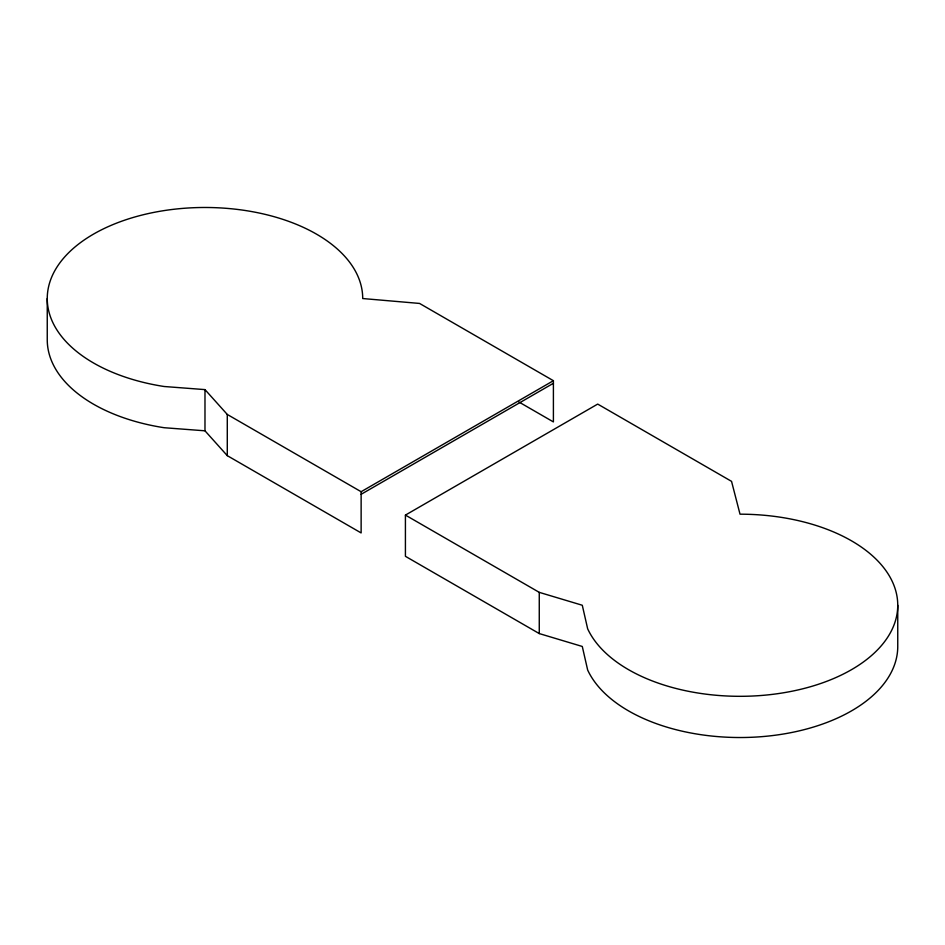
<?xml version="1.0" encoding="UTF-8"?>
<svg xmlns="http://www.w3.org/2000/svg" width="945" height="945" viewBox="0 0 945 945"><rect width="100%" height="100%" fill="white"/><g stroke="black" fill="none" stroke-linecap="round" stroke-linejoin="round"><path stroke-width="1.42" d="M553.404 380.705L419.568 303.439L362.715 298.537A157.732 91.063 0 0 0 218.732 207.829A157.732 91.063 0 0 0 49.648 282.732A157.732 91.063 0 0 0 164.158 386.505L204.982 389.612L227.284 414.453L361.132 491.719L553.404 380.705L553.404 421.919L518.994 402.05M361.132 494.294L553.404 383.28M405.417 515.096L597.701 404.082L731.548 481.359L740.018 514.186A157.732 91.063 0 0 1 897.148 597.311A157.732 91.063 0 0 1 767.411 694.929A157.732 91.063 0 0 1 587.66 628.815L582.285 605.249L539.264 592.361L405.417 515.096L405.417 556.31L539.264 633.575L582.285 646.463L587.66 670.029A157.732 91.063 0 0 0 760.607 736.746A157.732 91.063 0 0 0 897.75 646.463L897.75 605.249M361.132 491.719L361.132 532.933L227.284 455.655L204.982 430.814L164.158 427.719A157.732 91.063 0 0 1 47.25 339.751L47.25 298.537M539.264 592.361L539.264 633.575M227.284 414.453L227.284 455.655M204.982 389.612L204.982 430.814"/></g></svg>
